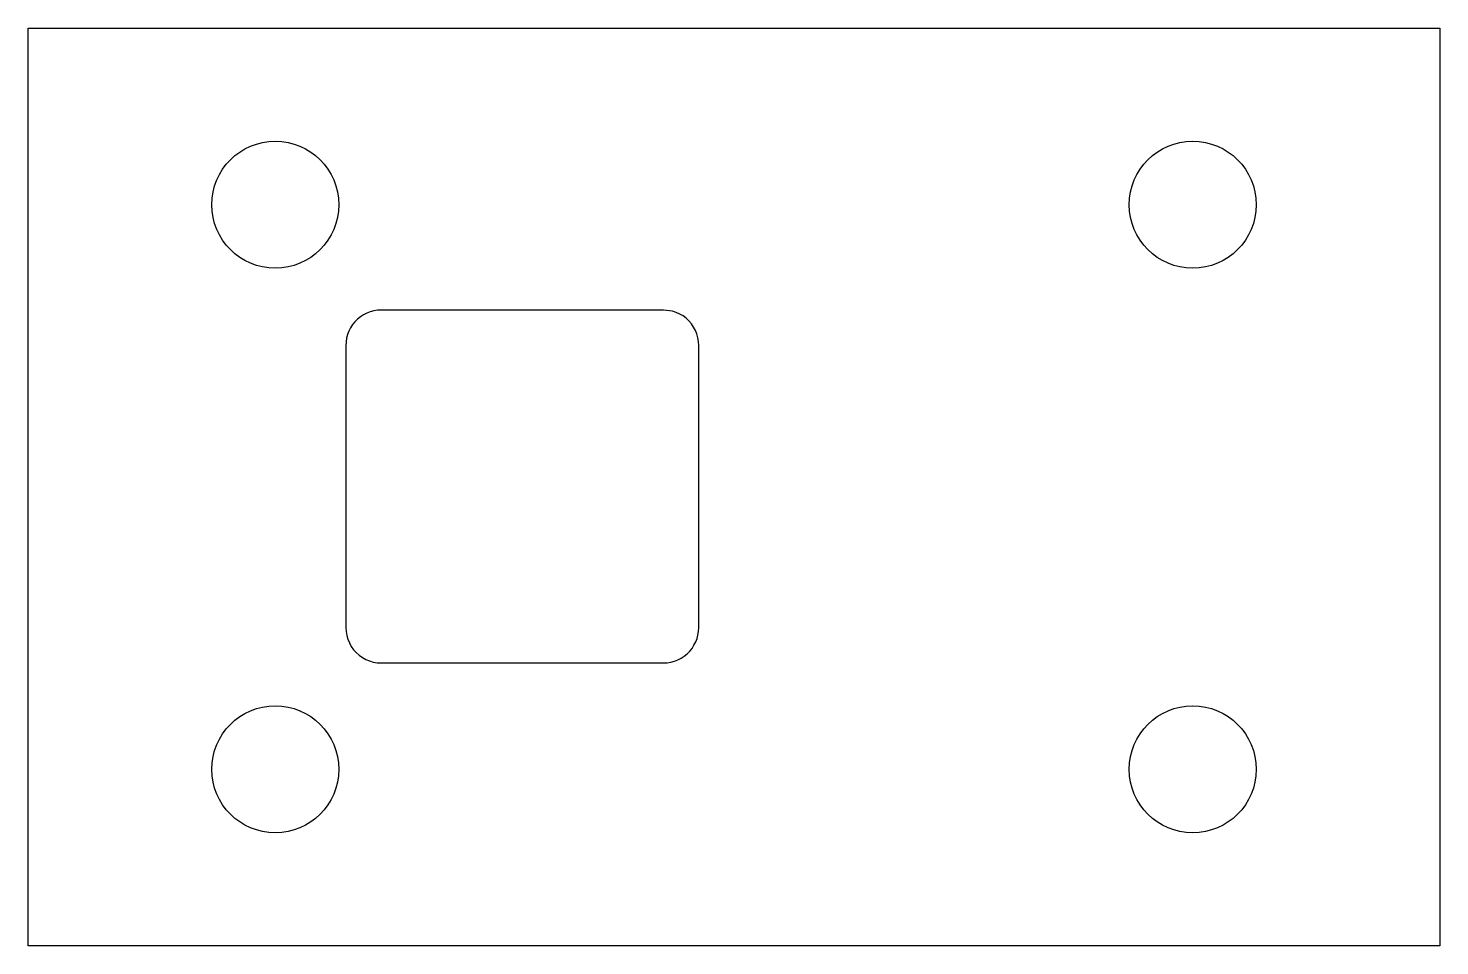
# Paper-space layout 'Layout1' of a CAD drawing. Header units: millimetres. Extents: x 0 to 257, y 14 to 181.
# The model-space entities are those that its viewports show. They can reach past a viewport. Long polylines and large blocks are cut down to what shows.
import ezdxf

# ---------------------------------------------------------------- set-up
doc = ezdxf.new("R2010")
doc.units = ezdxf.units.MM
doc.header["$LTSCALE"] = 10
doc.layers.add('BOLTS', color=6, linetype='Continuous')
doc.layers.add('MEMBERS', color=5, linetype='Continuous')

msp = doc.modelspace()

# ---------------------------------------------------------------- linework, layer by layer
at = {"layer": 'BOLTS', "color": 5, "linetype": 'Continuous'}
for centre in [(35, 40), (165, 40), (35, -40), (165, -40)]:
    msp.add_circle(centre, 9, dxfattribs=at)
at = {"layer": 'MEMBERS', "color": 3, "linetype": 'Continuous'}
for p, q in [((0, -65), (0, 65)), ((0, 65), (200, 65)), ((200, 65), (200, -65)), ((47.06, 24.11), (46.65, 23.78)), ((47.5, 24.4), (47.06, 24.11)), ((47.97, 24.64), (47.5, 24.4)), ((48.46, 24.82), (47.97, 24.64)), ((48.96, 24.96), (48.46, 24.82)), ((49.48, 25.04), (48.96, 24.96)), ((50, 25.07), (49.48, 25.04)), ((90, 25.07), (50, 25.07)), ((91.29, 24.9), (90, 25.07)), ((91.81, 24.73), (91.29, 24.9)), ((92.31, 24.5), (91.81, 24.73)), ((92.78, 24.23), (92.31, 24.5)), ((93.21, 23.9), (92.78, 24.23)), ((45.43, 22.1), (45.25, 21.61)), ((45.67, 22.57), (45.43, 22.1)), ((45.96, 23.01), (45.67, 22.57)), ((46.28, 23.41), (45.96, 23.01)), ((46.65, 23.78), (46.28, 23.41)), ((93.61, 23.53), (93.21, 23.9)), ((93.97, 23.11), (93.61, 23.53)), ((94.27, 22.66), (93.97, 23.11)), ((94.53, 22.18), (94.27, 22.66)), ((94.73, 21.68), (94.53, 22.18)), ((45.03, 20.59), (45, 20.07)), ((45, 20.07), (45, -19.93)), ((45.11, 21.11), (45.03, 20.59)), ((45.25, 21.61), (45.11, 21.11)), ((94.88, 21.15), (94.73, 21.68)), ((94.97, 20.61), (94.88, 21.15)), ((95, 20.07), (94.97, 20.61)), ((95, -19.93), (95, 20.07)), ((45, -19.93), (45.03, -20.49)), ((94.97, -20.45), (95, -19.93)), ((45.03, -20.49), (45.13, -21.04)), ((45.13, -21.04), (45.28, -21.58)), ((45.28, -21.58), (45.5, -22.1)), ((94.33, -22.43), (94.57, -21.96)), ((94.57, -21.96), (94.76, -21.48)), ((94.76, -21.48), (94.89, -20.97)), ((94.89, -20.97), (94.97, -20.45)), ((45.5, -22.1), (45.77, -22.59)), ((45.77, -22.59), (46.09, -23.05)), ((46.09, -23.05), (46.46, -23.47)), ((46.46, -23.47), (46.88, -23.84)), ((46.88, -23.84), (47.34, -24.16)), ((92.5, -24.26), (92.94, -23.98)), ((92.94, -23.98), (93.35, -23.65)), ((93.35, -23.65), (93.72, -23.28)), ((93.72, -23.28), (94.05, -22.87)), ((94.05, -22.87), (94.33, -22.43)), ((47.34, -24.16), (47.83, -24.44)), ((47.83, -24.44), (48.35, -24.65)), ((48.35, -24.65), (48.89, -24.81)), ((48.89, -24.81), (49.44, -24.9)), ((49.44, -24.9), (50, -24.93)), ((50, -24.93), (90, -24.93)), ((90, -24.93), (90.52, -24.9)), ((90.52, -24.9), (91.04, -24.82)), ((91.04, -24.82), (91.55, -24.69)), ((91.55, -24.69), (92.03, -24.5)), ((92.03, -24.5), (92.5, -24.26)), ((200, -65), (0, -65))]:
    msp.add_line(p, q, dxfattribs=at)

psp = doc.layouts.get("Layout1")

# ---------------------------------------------------------------- viewports
at = {"layer": '0'}
psp.add_viewport(center=(128.5, 97.5), size=(257, 167.05), view_center_point=(100, 0), view_height=130, dxfattribs=at)

doc.saveas('drawing.dxf')
